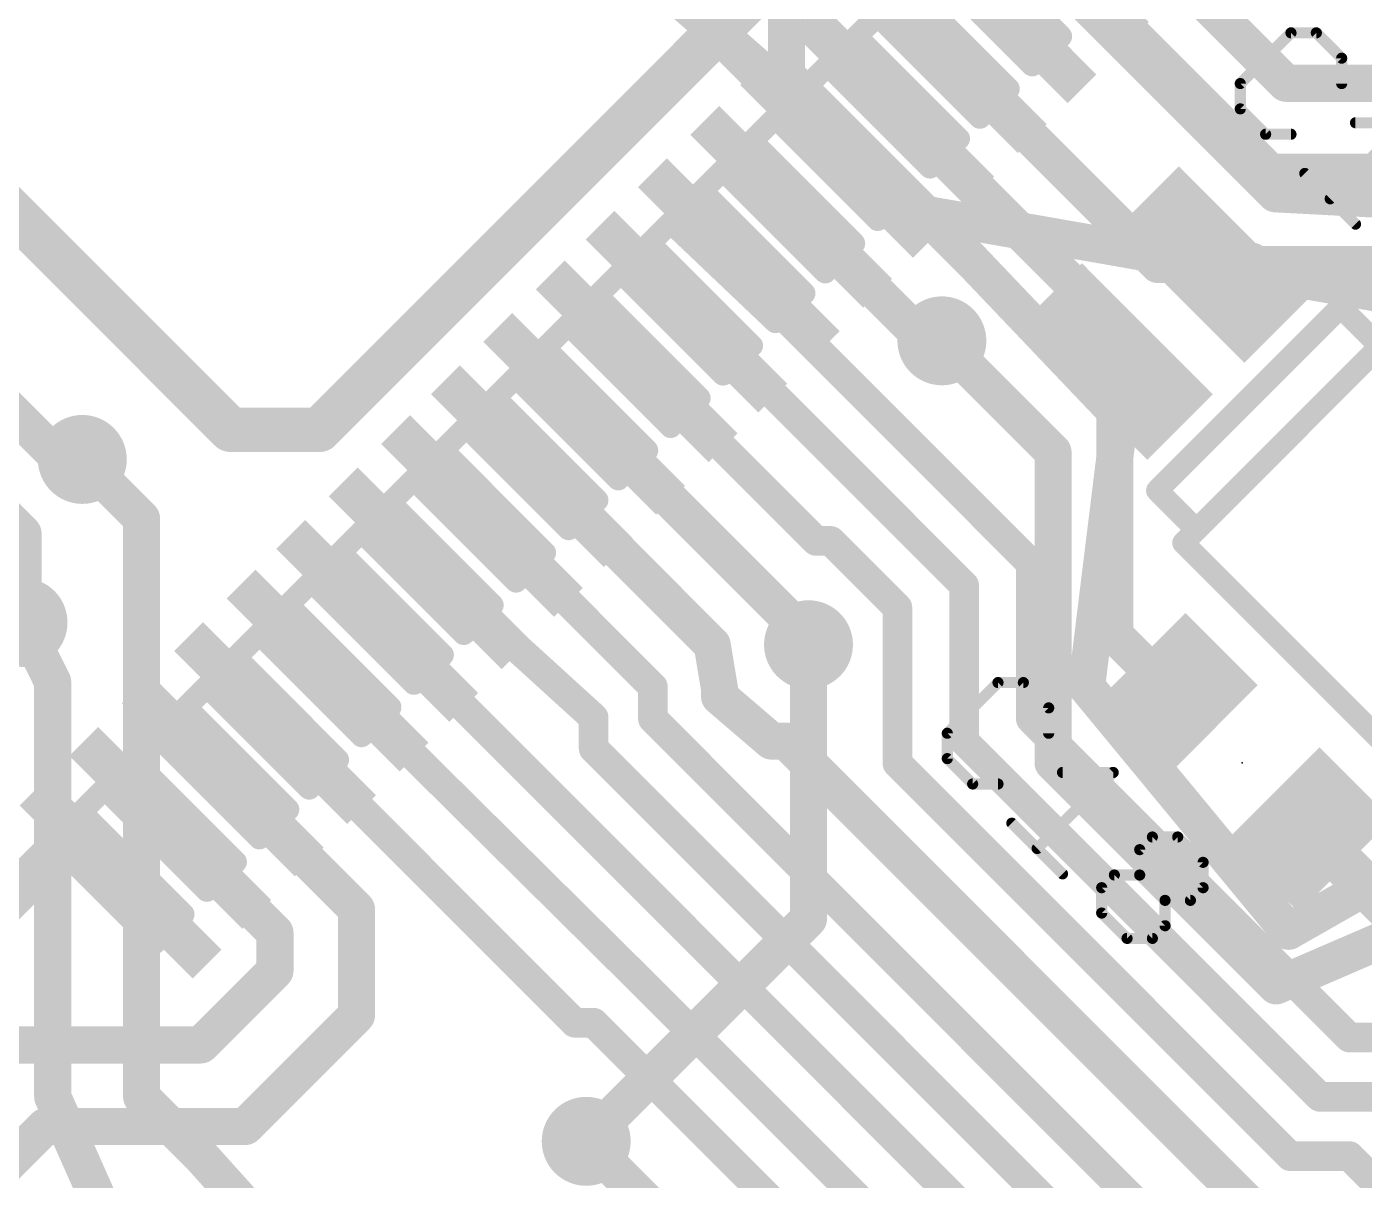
# Model space of a CAD drawing. Extents: x -1.6 to 81.6, y -2 to 51.3.
# Drawn here: x 46.46 to 55.63, y 13.75 to 21.66 of the extents above; entities that cross this region are included whole.
import ezdxf

# ---------------------------------------------------------------- set-up
doc = ezdxf.new("R2010")
doc.units = 0
for name, color, linetype in [('1', 22, 'CONTINUOUS'), ('16', 175, 'CONTINUOUS'), ('18', 82, 'CONTINUOUS'), ('21', 253, 'CONTINUOUS'), ('23', 7, 'CONTINUOUS'), ('25', 253, 'CONTINUOUS')]:
    doc.layers.add(name, color=color, linetype=linetype)

# ---------------------------------------------------------------- blocks, each defined once
blk = doc.blocks.new('RECT')
blk.add_solid([(-0.5, -0.5), (0.5, -0.5), (-0.5, 0.5), (0.5, 0.5)])
blk = doc.blocks.new('ROUNDV')
at = {"const_width": 0.5}
blk.add_lwpolyline([(0, -0.25, 1), (0, 0.25, 1), (0, -0.25)], format="xyb", dxfattribs=at)

msp = doc.modelspace()

# ---------------------------------------------------------------- linework, layer by layer
at = {"layer": '1'}
for points, const_width in [([(47.8536, 18.8976), (42.3672, 24.384)], 0.3048), ([(42.672, 22.7076), (46.6852, 18.6944)], 0.254), ([(53.8167, 22.5454), (55.0901, 21.272)], 0.254), ([(51.816, 22.2504), (48.4632, 18.8976)], 0.3048), ([(53.4575, 22.1862), (54.9813, 20.6624)], 0.254), ([(52.0386, 20.7673), (50.7125, 22.0934)], 0.254), ([(52.757, 21.4857), (54.2129, 20.0298)], 0.254), ([(55.0901, 21.272), (56.7784, 21.272)], 0.254), ([(52.3978, 21.1265), (53.9152, 19.6092)], 0.254), ([(54.9813, 20.6624), (56.88, 20.6624)], 0.254), ([(46.4312, 18.1864), (44.196, 20.4216)], 0.254), ([(51.6974, 20.4261), (52.6162, 19.5072)], 0.254), ([(54.8456, 20.0298), (54.5799, 20.0298)], 0.3048), ([(51.3382, 20.0668), (51.3382, 19.985)], 0.2032), ([(51.3382, 19.985), (52.2732, 19.05)], 0.2032), ([(54.2129, 20.0298), (54.5799, 20.0298)], 0.254), ([(54.8456, 20.0298), (56.4552, 20.0298)], 0.254), ([(50.9789, 19.7076), (51.006, 19.7076)], 0.2032), ([(51.006, 19.7076), (52.8828, 17.8308)], 0.2032), ([(53.9152, 19.6092), (53.9152, 19.3651)], 0.254), ([(52.6162, 19.5072), (52.7304, 19.5072)], 0.254), ([(50.6377, 19.3664), (51.8685, 18.1356)], 0.2032), ([(53.9152, 19.3651), (53.9152, 17.4898)], 0.254), ([(50.2785, 19.0072), (51.816, 17.4697)], 0.254), ([(52.2732, 19.05), (53.1876, 18.1356)], 0.2032), ([(48.4632, 18.8976), (47.8536, 18.8976)], 0.3048), ([(46.6852, 18.6944), (46.8376, 18.6944)], 0.254), ([(49.9193, 18.648), (49.932, 18.648)], 0.254), ([(49.932, 18.648), (50.9016, 17.6784)], 0.254), ([(49.578, 18.3067), (50.7492, 17.1355)], 0.2032), ([(46.4312, 18.034), (46.4312, 18.1864)], 0.254), ([(46.4312, 18.034), (46.4312, 17.5768)], 0.254), ([(51.8685, 18.1356), (51.9684, 18.1356)], 0.2032), ([(51.9684, 18.1356), (52.4256, 17.6784)], 0.2032), ([(53.1876, 18.1356), (53.34, 17.9832)], 0.2032), ([(53.34, 17.9832), (53.34, 17.8308)], 0.2032), ([(49.2188, 17.9475), (50.3428, 16.9251)], 0.2032), ([(52.8828, 17.8308), (52.8828, 16.764)], 0.2032), ([(53.34, 17.8308), (53.34, 16.9164)], 0.2032), ([(50.9016, 17.6784), (51.1556, 17.4244)], 0.254), ([(52.4256, 17.6784), (52.4256, 16.764)], 0.2032), ([(48.8596, 17.5883), (52.1208, 14.3271)], 0.2032), ([(51.816, 17.526), (51.816, 17.4244)], 0.254), ([(53.9152, 17.4898), (54.3296, 17.0754)], 0.254), ([(51.1556, 17.4244), (51.2064, 17.1196)], 0.254), ([(51.816, 17.4697), (51.816, 17.4244)], 0.254), ([(50.6476, 15.1384), (48.5184, 17.247)], 0.2032), ([(51.2064, 17.1196), (51.2064, 17.0688)], 0.254), ([(50.7492, 17.1355), (50.7492, 16.9164)], 0.2032), ([(51.2064, 17.0688), (51.562, 16.764)], 0.254), ([(48.1591, 16.8878), (50.2134, 14.8336)], 0.2032), ([(50.3428, 16.9251), (50.3428, 16.7132)], 0.2032), ([(50.7492, 16.9164), (53.4924, 14.1732)], 0.2032), ([(53.34, 16.9164), (55.0164, 15.24)], 0.2032), ([(51.562, 16.764), (51.6636, 16.764)], 0.254), ([(51.6636, 16.764), (51.816, 16.6116)], 0.254), ([(50.3428, 16.7132), (50.4952, 16.5608)], 0.2032), ([(52.4256, 16.764), (52.4256, 16.6116)], 0.2032), ([(52.8828, 16.764), (54.7116, 14.9352)], 0.2032), ([(51.816, 16.6116), (53.9496, 14.478)], 0.254), ([(52.4256, 16.6116), (54.4068, 14.6304)], 0.2032), ([(47.7999, 16.5286), (48.7172, 15.6114)], 0.254), ([(50.4952, 16.5608), (51.5112, 15.5448)], 0.2032), ([(47.4407, 16.1694), (48.1584, 15.4517)], 0.254), ([(55.2488, 16.1562), (56.7746, 14.6304)], 0.3048), ([(46.736, 16.0528), (43.6372, 12.954)], 0.254), ([(46.8748, 16.0528), (46.736, 16.0528)], 0.254), ([(47.0995, 15.8282), (46.8748, 16.0528)], 0.254), ([(48.7172, 15.6114), (48.7172, 14.8844)], 0.254), ([(51.5112, 15.5448), (57.2516, 9.8044)], 0.2032), ([(48.1584, 15.4517), (48.1584, 15.1892)], 0.254), ([(48.1584, 15.1892), (47.7012, 14.732)], 0.254), ([(55.0164, 15.24), (55.5244, 14.732)], 0.2032), ([(50.6476, 15.1384), (57.912, 7.874)], 0.2032), ([(48.7172, 14.8844), (47.9552, 14.1224)], 0.254), ([(54.7116, 14.9352), (55.3212, 14.3256)], 0.2032), ([(47.7012, 14.732), (47.6504, 14.6812)], 0.254), ([(50.2134, 14.8336), (50.3428, 14.8336)], 0.2032), ([(50.3428, 14.8336), (57.8104, 7.366)], 0.2032), ([(46.3296, 14.6812), (44.9072, 13.2588)], 0.254), ([(47.6504, 14.6812), (46.3296, 14.6812)], 0.254), ([(55.5244, 14.732), (55.9308, 14.732)], 0.2032), ([(54.4068, 14.6304), (55.118, 13.9192)], 0.2032), ([(53.9496, 14.478), (55.0164, 13.4112)], 0.254), ([(52.1208, 14.3271), (52.1208, 14.3256)], 0.2032), ([(57.7596, 8.6868), (52.1208, 14.3256)], 0.2032), ([(55.3212, 14.3256), (55.7276, 14.3256)], 0.2032), ([(55.7276, 14.3256), (57.4548, 12.5984)], 0.2032), ([(46.5836, 14.1224), (46.1772, 13.716)], 0.254), ([(47.9552, 14.1224), (46.5836, 14.1224)], 0.254), ([(53.4924, 14.1732), (55.9816, 11.684)], 0.2032), ([(50.292, 14.0208), (53.1368, 11.176)], 0.254), ([(55.118, 13.9192), (55.5244, 13.9192)], 0.2032), ([(55.5244, 13.9192), (57.2516, 12.192)], 0.2032)]:
    msp.add_lwpolyline(points, dxfattribs=dict(at, const_width=const_width))
for points, const_width in [([(52.8019, 21.5306, 1), (52.7121, 21.4408)], 0.127), ([(55.0901, 21.3355, 1), (55.0901, 21.2085)], 0.127), ([(55.0452, 21.2271, 1), (55.135, 21.3169)], 0.127), ([(52.4427, 21.1714, 1), (52.3529, 21.0816)], 0.127), ([(51.9937, 20.7224, 1), (52.0835, 20.8122)], 0.127), ([(54.9813, 20.7259, 1), (54.9813, 20.5989)], 0.127), ([(54.9364, 20.6175, 1), (55.0262, 20.7073)], 0.127), ([(51.7423, 20.471, 1), (51.6525, 20.3812)], 0.127), ([(54.5799, 20.106, 1), (54.5799, 19.9536)], 0.1524), ([(54.8456, 19.9536, 1), (54.8456, 20.106)], 0.1524), ([(51.3741, 20.021, 1), (51.3022, 19.9491)], 0.1016), ([(51.389, 20.0668, 1), (51.2874, 20.0668)], 0.1016), ([(54.2129, 20.0933, 1), (54.2129, 19.9663)], 0.127), ([(54.168, 19.9849, 1), (54.2578, 20.0747)], 0.127), ([(54.5799, 19.9663, 1), (54.5799, 20.0933)], 0.127), ([(54.8456, 20.0933, 1), (54.8456, 19.9663)], 0.127), ([(51.2874, 19.985, 1), (51.389, 19.985)], 0.1016), ([(50.9789, 19.7584, 1), (50.9789, 19.6568)], 0.1016), ([(51.0419, 19.7436, 1), (50.97, 19.6717)], 0.1016), ([(51.006, 19.6568, 1), (51.006, 19.7584)], 0.1016), ([(53.9787, 19.6092, 1), (53.8517, 19.6092)], 0.127), ([(53.8703, 19.5643, 1), (53.9601, 19.6541)], 0.127), ([(52.6162, 19.5707, 1), (52.6162, 19.4437)], 0.127), ([(52.7304, 19.4437, 1), (52.7304, 19.5707)], 0.127), ([(52.5713, 19.4623, 1), (52.6611, 19.5521)], 0.127), ([(50.6736, 19.4023, 1), (50.6018, 19.3305)], 0.1016), ([(53.9787, 19.3651, 1), (53.8517, 19.3651)], 0.127), ([(53.8517, 19.3651, 1), (53.9787, 19.3651)], 0.127), ([(50.3234, 19.0521, 1), (50.2336, 18.9623)], 0.127), ([(52.3091, 19.0859, 1), (52.2373, 19.0141)], 0.1016), ([(52.2373, 19.0141, 1), (52.3091, 19.0859)], 0.1016), ([(47.8536, 18.9738, 1), (47.8536, 18.8214)], 0.1524), ([(47.7997, 18.8437, 1), (47.9075, 18.9515)], 0.1524), ([(48.4093, 18.9515, 1), (48.5171, 18.8437)], 0.1524), ([(48.4632, 18.8214, 1), (48.4632, 18.9738)], 0.1524), ([(46.6852, 18.7579, 1), (46.6852, 18.6309)], 0.127), ([(46.6403, 18.6495, 1), (46.7301, 18.7393)], 0.127), ([(46.8376, 18.6309, 1), (46.8376, 18.7579)], 0.127), ([(49.9193, 18.7115, 1), (49.9193, 18.5845)], 0.127), ([(49.9769, 18.6929, 1), (49.8871, 18.6031)], 0.127), ([(49.932, 18.5845, 1), (49.932, 18.7115)], 0.127), ([(49.6139, 18.3426, 1), (49.5421, 18.2708)], 0.1016), ([(46.4947, 18.1864, 1), (46.3677, 18.1864)], 0.127), ([(46.3863, 18.1415, 1), (46.4761, 18.2313)], 0.127), ([(46.4947, 18.034, 1), (46.3677, 18.034)], 0.127), ([(51.8685, 18.1864, 1), (51.8685, 18.0848)], 0.1016), ([(51.8326, 18.0997, 1), (51.9044, 18.1715)], 0.1016), ([(52.0043, 18.1715, 1), (51.9325, 18.0997)], 0.1016), ([(51.9684, 18.0848, 1), (51.9684, 18.1864)], 0.1016), ([(53.2235, 18.1715, 1), (53.1517, 18.0997)], 0.1016), ([(53.1517, 18.0997, 1), (53.2235, 18.1715)], 0.1016), ([(46.3677, 18.034, 1), (46.4947, 18.034)], 0.127), ([(53.3908, 17.9832, 1), (53.2892, 17.9832)], 0.1016), ([(53.3041, 17.9473, 1), (53.3759, 18.0191)], 0.1016), ([(49.253, 17.9851, 1), (49.1846, 17.9099)], 0.1016), ([(52.9336, 17.8308, 1), (52.832, 17.8308)], 0.1016), ([(52.8469, 17.7949, 1), (52.9187, 17.8667)], 0.1016), ([(53.3908, 17.8308, 1), (53.2892, 17.8308)], 0.1016), ([(53.2892, 17.8308, 1), (53.3908, 17.8308)], 0.1016), ([(50.9465, 17.7233, 1), (50.8567, 17.6335)], 0.127), ([(50.8567, 17.6335, 1), (50.9465, 17.7233)], 0.127), ([(52.4764, 17.6784, 1), (52.3748, 17.6784)], 0.1016), ([(52.3897, 17.6425, 1), (52.4615, 17.7143)], 0.1016), ([(46.3677, 17.5768, 1), (46.4947, 17.5768)], 0.127), ([(48.8955, 17.6242, 1), (48.8237, 17.5524)], 0.1016), ([(51.8795, 17.526, 1), (51.7525, 17.526)], 0.127), ([(53.9601, 17.5347, 1), (53.8703, 17.4449)], 0.127), ([(51.2182, 17.4348, 1), (51.093, 17.414)], 0.127), ([(51.1107, 17.3795, 1), (51.2005, 17.4693)], 0.127), ([(51.8795, 17.4697, 1), (51.7525, 17.4697)], 0.127), ([(51.7711, 17.4248, 1), (51.8609, 17.5146)], 0.127), ([(53.8517, 17.4898, 1), (53.9787, 17.4898)], 0.127), ([(51.7525, 17.4244, 1), (51.8795, 17.4244)], 0.127), ([(51.7525, 17.4244, 1), (51.8795, 17.4244)], 0.127), ([(48.5541, 17.2831, 1), (48.4826, 17.2109)], 0.1016), ([(51.2699, 17.1196, 1), (51.1429, 17.1196)], 0.127), ([(50.8, 17.1355, 1), (50.6984, 17.1355)], 0.1016), ([(50.7133, 17.0996, 1), (50.7851, 17.1715)], 0.1016), ([(51.2477, 17.117, 1), (51.1651, 17.0206)], 0.127), ([(51.1438, 17.1092, 1), (51.269, 17.13)], 0.127), ([(54.2847, 17.0305, 1), (54.3745, 17.1203)], 0.127), ([(51.1429, 17.0688, 1), (51.2699, 17.0688)], 0.127), ([(48.1951, 16.9238, 1), (48.1232, 16.8519)], 0.1016), ([(50.3936, 16.9251, 1), (50.292, 16.9251)], 0.1016), ([(50.3086, 16.8875, 1), (50.377, 16.9627)], 0.1016), ([(50.7851, 16.9523, 1), (50.7133, 16.8805)], 0.1016), ([(50.6984, 16.9164, 1), (50.8, 16.9164)], 0.1016), ([(53.3759, 16.9523, 1), (53.3041, 16.8805)], 0.1016), ([(53.2892, 16.9164, 1), (53.3908, 16.9164)], 0.1016), ([(51.562, 16.8275, 1), (51.562, 16.7005)], 0.127), ([(51.5207, 16.7158, 1), (51.6033, 16.8122)], 0.127), ([(51.7085, 16.8089, 1), (51.6187, 16.7191)], 0.127), ([(51.6636, 16.7005, 1), (51.6636, 16.8275)], 0.127), ([(50.3787, 16.7491, 1), (50.3069, 16.6773)], 0.1016), ([(52.4764, 16.764, 1), (52.3748, 16.764)], 0.1016), ([(52.3748, 16.764, 1), (52.4764, 16.764)], 0.1016), ([(52.9187, 16.7999, 1), (52.8469, 16.7281)], 0.1016), ([(52.832, 16.764, 1), (52.9336, 16.764)], 0.1016), ([(50.292, 16.7132, 1), (50.3936, 16.7132)], 0.1016), ([(51.8609, 16.6565, 1), (51.7711, 16.5667)], 0.127), ([(51.7711, 16.5667, 1), (51.8609, 16.6565)], 0.127), ([(52.4615, 16.6475, 1), (52.3897, 16.5757)], 0.1016), ([(47.8448, 16.5735, 1), (47.755, 16.4837)], 0.127), ([(50.5311, 16.5967, 1), (50.4593, 16.5249)], 0.1016), ([(50.4593, 16.5249, 1), (50.5311, 16.5967)], 0.1016), ([(52.3748, 16.6116, 1), (52.4764, 16.6116)], 0.1016), ([(47.4856, 16.2143, 1), (47.3958, 16.1245)], 0.127), ([(55.3027, 16.2101, 1), (55.1949, 16.1023)], 0.1524), ([(46.736, 16.1163, 1), (46.736, 15.9893)], 0.127), ([(46.7809, 16.0079, 1), (46.6911, 16.0977)], 0.127), ([(46.9197, 16.0977, 1), (46.8299, 16.0079)], 0.127), ([(46.8748, 15.9893, 1), (46.8748, 16.1163)], 0.127), ([(47.0546, 15.7833, 1), (47.1444, 15.8731)], 0.127), ([(48.7807, 15.6114, 1), (48.6537, 15.6114)], 0.127), ([(48.6723, 15.5665, 1), (48.7621, 15.6563)], 0.127), ([(51.5471, 15.5807, 1), (51.4753, 15.5089)], 0.1016), ([(51.4753, 15.5089, 1), (51.5471, 15.5807)], 0.1016), ([(48.2219, 15.4517, 1), (48.0949, 15.4517)], 0.127), ([(48.1135, 15.4068, 1), (48.2033, 15.4966)], 0.127), ([(48.2033, 15.1443, 1), (48.1135, 15.2341)], 0.127), ([(55.0523, 15.2759, 1), (54.9805, 15.2041)], 0.1016), ([(54.9805, 15.2041, 1), (55.0523, 15.2759)], 0.1016), ([(48.0949, 15.1892, 1), (48.2219, 15.1892)], 0.127), ([(50.6835, 15.1743, 1), (50.6117, 15.1025)], 0.1016), ([(50.6119, 15.1023, 1), (50.6833, 15.1745)], 0.1016), ([(48.6537, 14.8844, 1), (48.7807, 14.8844)], 0.127), ([(48.7621, 14.8395, 1), (48.6723, 14.9293)], 0.127), ([(54.7475, 14.9711, 1), (54.6757, 14.8993)], 0.1016), ([(54.6757, 14.8993, 1), (54.7475, 14.9711)], 0.1016), ([(47.7461, 14.6871, 1), (47.6563, 14.7769)], 0.127), ([(50.2134, 14.8844, 1), (50.2134, 14.7828)], 0.1016), ([(50.1775, 14.7977, 1), (50.2493, 14.8695)], 0.1016), ([(50.3787, 14.8695, 1), (50.3069, 14.7977)], 0.1016), ([(50.3428, 14.7828, 1), (50.3428, 14.8844)], 0.1016), ([(47.6055, 14.7261, 1), (47.6953, 14.6363)], 0.127), ([(47.6563, 14.7769, 1), (47.7461, 14.6871)], 0.127), ([(47.6504, 14.6177, 1), (47.6504, 14.7447)], 0.127), ([(55.5244, 14.7828, 1), (55.5244, 14.6812)], 0.1016), ([(55.4885, 14.6961, 1), (55.5603, 14.7679)], 0.1016), ([(54.4427, 14.6663, 1), (54.3709, 14.5945)], 0.1016), ([(54.3709, 14.5945, 1), (54.4427, 14.6663)], 0.1016), ([(53.9945, 14.5229, 1), (53.9047, 14.4331)], 0.127), ([(53.9047, 14.4331, 1), (53.9945, 14.5229)], 0.127), ([(52.1716, 14.3271, 1), (52.07, 14.3271)], 0.1016), ([(52.1567, 14.3615, 1), (52.0849, 14.2897)], 0.1016), ([(52.0849, 14.2912, 1), (52.1567, 14.363)], 0.1016), ([(55.3212, 14.3764, 1), (55.3212, 14.2748)], 0.1016), ([(55.2853, 14.2897, 1), (55.3571, 14.3615)], 0.1016), ([(52.07, 14.3256, 1), (52.1716, 14.3256)], 0.1016), ([(46.5836, 14.1859, 1), (46.5836, 14.0589)], 0.127), ([(46.6285, 14.0775, 1), (46.5387, 14.1673)], 0.127), ([(47.9103, 14.1673, 1), (48.0001, 14.0775)], 0.127), ([(47.9552, 14.0589, 1), (47.9552, 14.1859)], 0.127), ([(53.5283, 14.2091, 1), (53.4565, 14.1373)], 0.1016), ([(53.4565, 14.1373, 1), (53.5283, 14.2091)], 0.1016), ([(50.3369, 14.0657, 1), (50.2471, 13.9759)], 0.127), ([(55.118, 13.97, 1), (55.118, 13.8684)], 0.1016), ([(55.0821, 13.8833, 1), (55.1539, 13.9551)], 0.1016), ([(55.5603, 13.9551, 1), (55.4885, 13.8833)], 0.1016), ([(55.5244, 13.8684, 1), (55.5244, 13.97)], 0.1016)]:
    msp.add_lwpolyline(points, format="xyb", dxfattribs=dict(at, const_width=const_width))
at = {"layer": '16', "const_width": 0.254}
for points in [[(52.6175, 20.375), (50.0775, 22.5975)], [(52.935, 22.5975), (55.0178, 20.5147)], [(51.665, 21.3275), (51.665, 21.9625)], [(52.935, 20.0575), (51.665, 21.3275)], [(55.0178, 20.5147), (56.6942, 20.4258)], [(59.0818, 19.2447), (52.6175, 20.375)], [(53.951, 18.9907), (52.935, 20.0575)], [(52.7304, 19.5072), (53.4924, 18.7452)], [(53.7224, 17.1365), (53.951, 18.9907)], [(46.8376, 18.6944), (47.244, 18.288)], [(53.4924, 18.7452), (53.4924, 17.526)], [(47.244, 18.288), (47.244, 14.8336)], [(46.4312, 17.5768), (46.6344, 17.1704)], [(53.4924, 17.526), (53.4924, 16.6159)], [(51.816, 17.4244), (51.816, 15.5448)], [(46.6344, 17.1704), (46.6344, 14.6304)], [(55.1067, 15.4601), (53.7224, 17.1365)], [(53.4924, 16.6159), (55.0222, 15.0861)], [(56.3767, 16.184), (55.1067, 15.4601)], [(51.816, 15.5448), (50.292, 14.0208)], [(55.0222, 15.0861), (56.0817, 15.5433)], [(47.244, 14.8336), (47.244, 14.3256)], [(46.6344, 14.6304), (46.6344, 14.3256)], [(46.6344, 14.3256), (47.0408, 13.4112)], [(47.244, 14.3256), (47.6504, 13.9192)], [(50.292, 14.0208), (50.2412, 13.97)], [(50.2412, 13.97), (50.292, 14.0208)], [(47.6504, 13.9192), (48.1076, 13.4112)]]:
    msp.add_lwpolyline(points, dxfattribs=at)
at = {"layer": '16', "const_width": 0.127}
for points in [[(51.7099, 21.3724, 1), (51.6201, 21.2826)], [(51.6015, 21.3275, 1), (51.7285, 21.3275)], [(55.0212, 20.5781, 1), (55.0144, 20.4513)], [(54.9729, 20.4698, 1), (55.0627, 20.5596)], [(52.6284, 20.4376, 1), (52.6066, 20.3124)], [(52.5757, 20.3272, 1), (52.6593, 20.4228)], [(52.981, 20.1013, 1), (52.889, 20.0137)], [(52.8901, 20.0126, 1), (52.9799, 20.1024)], [(52.7753, 19.5521, 1), (52.6855, 19.4623)], [(54.014, 18.9829, 1), (53.888, 18.9985)], [(53.905, 18.9469, 1), (53.997, 19.0345)], [(46.8825, 18.7393, 1), (46.7927, 18.6495)], [(53.5559, 18.7452, 1), (53.4289, 18.7452)], [(53.4475, 18.7003, 1), (53.5373, 18.7901)], [(47.3075, 18.288, 1), (47.1805, 18.288)], [(47.1991, 18.2431, 1), (47.2889, 18.3329)], [(46.488, 17.6052, 1), (46.3744, 17.5484)], [(53.5559, 17.526, 1), (53.4289, 17.526)], [(51.8795, 17.4244, 1), (51.7525, 17.4244)], [(53.4289, 17.526, 1), (53.5559, 17.526)], [(46.6979, 17.1704, 1), (46.5709, 17.1704)], [(46.5776, 17.142, 1), (46.6912, 17.1988)], [(53.7714, 17.1769, 1), (53.6734, 17.0961)], [(53.6594, 17.1443, 1), (53.7854, 17.1287)], [(53.5373, 16.6608, 1), (53.4475, 16.571)], [(53.4289, 16.6159, 1), (53.5559, 16.6159)], [(51.7525, 15.5448, 1), (51.8795, 15.5448)], [(51.8609, 15.4999, 1), (51.7711, 15.5897)], [(55.0753, 15.5153, 1), (55.1381, 15.4049)], [(55.0577, 15.4197, 1), (55.1557, 15.5005)], [(54.997, 15.1444, 1), (55.0473, 15.0278)], [(54.9773, 15.0412, 1), (55.0671, 15.131)], [(47.3075, 14.8336, 1), (47.1805, 14.8336)], [(47.1805, 14.8336, 1), (47.3075, 14.8336)], [(46.6979, 14.6304, 1), (46.5709, 14.6304)], [(46.5709, 14.6304, 1), (46.6979, 14.6304)], [(46.6924, 14.3514, 1), (46.5764, 14.2998)], [(47.2889, 14.3705, 1), (47.1991, 14.2807)], [(46.5709, 14.3256, 1), (46.6979, 14.3256)], [(47.1805, 14.3256, 1), (47.3075, 14.3256)], [(50.2471, 14.0657, 1), (50.3369, 13.9759)], [(50.3369, 13.9759, 1), (50.2471, 14.0657)], [(50.3369, 13.9759, 1), (50.2471, 14.0657)], [(47.6976, 13.9617, 1), (47.6032, 13.8767)], [(50.1963, 14.0149, 1), (50.2861, 13.9251)], [(50.1963, 14.0149, 1), (50.2861, 13.9251)], [(47.6055, 13.8743, 1), (47.6953, 13.9641)]]:
    msp.add_lwpolyline(points, format="xyb", dxfattribs=at)
at = {"layer": '21', "const_width": 0.1524}
for points in [[(55.4637, 19.7385), (54.2065, 18.4813)], [(55.4637, 19.7385), (55.7331, 19.4691)], [(54.4759, 18.2119), (55.7331, 19.4691)], [(54.2065, 18.4813), (54.4759, 18.2119)], [(54.3861, 18.122), (54.4759, 18.2119)], [(54.3861, 18.122), (58.5234, 13.9848)]]:
    msp.add_lwpolyline(points, dxfattribs=at)
at = {"layer": '21', "const_width": 0.0762}
for points in [[(55.4907, 19.7654, 1), (55.4368, 19.7116)], [(55.4907, 19.7116, 1), (55.4368, 19.7654)], [(54.2334, 18.5082, 1), (54.1796, 18.4543)], [(54.1796, 18.5082, 1), (54.2334, 18.4543)], [(54.449, 18.2388, 1), (54.5029, 18.1849)], [(54.5029, 18.1849, 1), (54.449, 18.2388)], [(54.449, 18.1849, 1), (54.5029, 18.2388)], [(54.4131, 18.149, 1), (54.3592, 18.0951)], [(54.3592, 18.149, 1), (54.4131, 18.0951)]]:
    msp.add_lwpolyline(points, format="xyb", dxfattribs=at)
at = {"layer": '23'}
msp.add_point((54.7892, 16.6158), dxfattribs=at)
at = {"layer": '25'}
for points, const_width in [([(45.95, 15.3971), (56.0079, 25.455)], 0.1524), ([(53.5473, 21.5935), (52.8468, 22.2939)], 0.1524), ([(52.6493, 22.0964), (53.3497, 21.3959)], 0.1524), ([(53.1881, 21.2343), (52.4876, 21.9347)], 0.1524), ([(52.2901, 21.7372), (52.9905, 21.0367)], 0.1524), ([(52.1464, 21.5935), (51.9488, 21.3959)], 0.1524), ([(52.8468, 20.893), (52.1464, 21.5935)], 0.1524), ([(53.3497, 21.3959), (53.5473, 21.5935)], 0.1524), ([(55.1237, 21.618), (54.7762, 21.2705)], 0.0762), ([(55.2975, 21.618), (55.1237, 21.618)], 0.0762), ([(55.4712, 21.4443), (55.2975, 21.618)], 0.0762), ([(51.9488, 21.3959), (52.6493, 20.6955)], 0.1524), ([(55.4712, 21.2705), (55.4712, 21.4443)], 0.0762), ([(51.7872, 21.2343), (51.5896, 21.0367)], 0.1524), ([(52.4876, 20.5338), (51.7872, 21.2343)], 0.1524), ([(52.9905, 21.0367), (53.1881, 21.2343)], 0.1524), ([(54.7762, 21.2705), (54.7762, 21.0967)], 0.0762), ([(51.5896, 21.0367), (52.2901, 20.3363)], 0.1524), ([(54.7762, 21.0967), (54.9499, 20.923)], 0.0762), ([(55.9136, 21.0019), (55.3923, 20.4806)], 0.0762), ([(55.566, 21.0019), (55.9136, 21.0019)], 0.0762), ([(51.428, 20.8751), (51.2304, 20.6775)], 0.1524), ([(52.1284, 20.1746), (51.428, 20.8751)], 0.1524), ([(52.6493, 20.6955), (52.8468, 20.893)], 0.1524), ([(54.9499, 20.923), (55.1237, 20.9229)], 0.0762), ([(51.2304, 20.6775), (51.9308, 19.977)], 0.1524), ([(55.2185, 20.6544), (55.566, 20.3069)], 0.0762), ([(51.0867, 20.5338), (50.8712, 20.3183)], 0.1524), ([(51.7872, 19.8334), (51.0867, 20.5338)], 0.1524), ([(52.2901, 20.3363), (52.4876, 20.5338)], 0.1524), ([(50.8712, 20.3183), (51.5896, 19.6358)], 0.1524), ([(50.7275, 20.1746), (50.5299, 19.977)], 0.1524), ([(51.428, 19.4741), (50.7275, 20.1746)], 0.1524), ([(51.9308, 19.977), (52.1284, 20.1746)], 0.1524), ([(50.5299, 19.977), (51.2304, 19.2766)], 0.1524), ([(51.5896, 19.6358), (51.7872, 19.8334)], 0.1524), ([(50.3683, 19.8154), (50.1707, 19.6178)], 0.1524), ([(51.0687, 19.1149), (50.3683, 19.8154)], 0.1524), ([(50.1707, 19.6178), (50.8712, 18.9174)], 0.1524), ([(50.0091, 19.4562), (49.8115, 19.2586)], 0.1524), ([(50.7095, 18.7557), (50.0091, 19.4562)], 0.1524), ([(51.2304, 19.2766), (51.428, 19.4741)], 0.1524), ([(49.8115, 19.2586), (50.512, 18.5582)], 0.1524), ([(49.6678, 19.1149), (49.4703, 18.9174)], 0.1524), ([(50.3683, 18.4145), (49.6678, 19.1149)], 0.1524), ([(50.8712, 18.9174), (51.0687, 19.1149)], 0.1524), ([(49.4703, 18.9174), (50.1707, 18.2169)], 0.1524), ([(49.3086, 18.7557), (49.1111, 18.5582)], 0.1524), ([(50.0091, 18.0553), (49.3086, 18.7557)], 0.1524), ([(50.512, 18.5582), (50.7095, 18.7557)], 0.1524), ([(49.1111, 18.5582), (49.8115, 17.8577)], 0.1524), ([(48.9494, 18.3965), (48.7518, 18.1989)], 0.1524), ([(49.6499, 17.6961), (48.9494, 18.3965)], 0.1524), ([(50.1707, 18.2169), (50.3683, 18.4145)], 0.1524), ([(48.7518, 18.1989), (49.4523, 17.4985)], 0.1524), ([(48.6082, 18.0553), (48.4106, 17.8577)], 0.1524), ([(49.3086, 17.3548), (48.6082, 18.0553)], 0.1524), ([(49.8115, 17.8577), (50.0091, 18.0553)], 0.1524), ([(48.4106, 17.8577), (49.1111, 17.1572)], 0.1524), ([(48.2489, 17.6961), (48.0514, 17.4985)], 0.1524), ([(48.9494, 16.9956), (48.2489, 17.6961)], 0.1524), ([(49.4523, 17.4985), (49.6499, 17.6961)], 0.1524), ([(48.0514, 17.4985), (48.7518, 16.798)], 0.1524), ([(49.1111, 17.1572), (49.3086, 17.3548)], 0.1524), ([(47.8897, 17.3368), (47.6922, 17.1393)], 0.1524), ([(48.5902, 16.6364), (47.8897, 17.3368)], 0.1524), ([(47.6922, 17.1393), (48.3926, 16.4388)], 0.1524), ([(53.1151, 17.1651), (52.7676, 16.8175)], 0.0762), ([(53.2889, 17.1651), (53.1151, 17.1651)], 0.0762), ([(53.4627, 16.9913), (53.2889, 17.1651)], 0.0762), ([(47.5485, 16.9956), (47.3509, 16.798)], 0.1524), ([(48.2489, 16.2951), (47.5485, 16.9956)], 0.1524), ([(48.7518, 16.798), (48.9494, 16.9956)], 0.1524), ([(53.4627, 16.8175), (53.4627, 16.9913)], 0.0762), ([(47.3509, 16.798), (48.0514, 16.0976)], 0.1524), ([(52.7676, 16.8175), (52.7676, 16.6438)], 0.0762), ([(47.1893, 16.6364), (46.9917, 16.4388)], 0.1524), ([(47.8897, 15.9359), (47.1893, 16.6364)], 0.1524), ([(48.3926, 16.4388), (48.5902, 16.6364)], 0.1524), ([(52.7676, 16.6438), (52.9414, 16.47)], 0.0762), ([(46.9917, 16.4388), (47.6922, 15.7384)], 0.1524), ([(52.9414, 16.47), (53.1151, 16.47)], 0.0762), ([(53.905, 16.549), (53.3837, 16.0277)], 0.0762), ([(53.5575, 16.549), (53.905, 16.549)], 0.0762), ([(46.8301, 16.2772), (46.6325, 16.0796)], 0.1524), ([(47.5305, 15.5767), (46.8301, 16.2772)], 0.1524), ([(48.0514, 16.0976), (48.2489, 16.2951)], 0.1524), ([(53.2099, 16.2015), (53.5575, 15.8539)], 0.0762), ([(46.6325, 16.0796), (47.333, 15.3792)], 0.1524), ([(54.0867, 16.0198), (54.1735, 16.1067)], 0.0762), ([(54.1735, 16.1067), (54.3473, 16.1067)], 0.0762), ([(54.3473, 16.1067), (54.5211, 15.9329)], 0.0762), ([(54.0867, 15.846), (54.0867, 16.0198)], 0.0762), ([(47.6922, 15.7384), (47.8897, 15.9359)], 0.1524), ([(54.5211, 15.9329), (54.5211, 15.7591)], 0.0762), ([(53.826, 15.7591), (53.9129, 15.846)], 0.0762), ([(53.9129, 15.846), (54.0867, 15.846)], 0.0762), ([(54.0867, 15.846), (54.2604, 15.6722)], 0.0762), ([(53.826, 15.5854), (53.826, 15.7591)], 0.0762), ([(54.5211, 15.7591), (54.4342, 15.6722)], 0.0762), ([(54.4342, 15.6722), (54.2604, 15.6722)], 0.0762), ([(54.2604, 15.6722), (54.2604, 15.4985)], 0.0762), ([(47.333, 15.3792), (47.5305, 15.5767)], 0.1524), ([(53.9998, 15.4116), (53.826, 15.5854)], 0.0762), ([(54.2604, 15.4985), (54.1735, 15.4116)], 0.0762), ([(54.1735, 15.4116), (53.9998, 15.4116)], 0.0762)]:
    msp.add_lwpolyline(points, dxfattribs=dict(at, const_width=const_width))
for points, const_width in [([(52.1733, 21.6204, 1), (52.1194, 21.5665)], 0.0762), ([(52.1733, 21.5665, 1), (52.1194, 21.6204)], 0.0762), ([(53.5742, 21.5665, 1), (53.5204, 21.6204)], 0.0762), ([(53.5204, 21.5665, 1), (53.5742, 21.6204)], 0.0762), ([(55.1237, 21.6371, 1), (55.1237, 21.599)], 0.0381), ([(55.1372, 21.6045, 1), (55.1102, 21.6315)], 0.0381), ([(55.3109, 21.6315, 1), (55.284, 21.6045)], 0.0381), ([(55.2975, 21.599, 1), (55.2975, 21.6371)], 0.0381), ([(51.9758, 21.4229, 1), (51.9219, 21.369)], 0.0762), ([(51.9219, 21.4229, 1), (51.9758, 21.369)], 0.0762), ([(53.3228, 21.4229, 1), (53.3767, 21.369)], 0.0762), ([(53.3228, 21.369, 1), (53.3767, 21.4229)], 0.0762), ([(55.4903, 21.4443, 1), (55.4522, 21.4443)], 0.0381), ([(55.4578, 21.4308, 1), (55.4847, 21.4577)], 0.0381), ([(51.8141, 21.2612, 1), (51.7602, 21.2073)], 0.0762), ([(51.8141, 21.2073, 1), (51.7602, 21.2612)], 0.0762), ([(53.215, 21.2073, 1), (53.1611, 21.2612)], 0.0762), ([(53.1611, 21.2073, 1), (53.215, 21.2612)], 0.0762), ([(54.7627, 21.284, 1), (54.7896, 21.257)], 0.0381), ([(54.7952, 21.2705, 1), (54.7571, 21.2705)], 0.0381), ([(55.4522, 21.2705, 1), (55.4903, 21.2705)], 0.0381), ([(51.6165, 21.0637, 1), (51.5627, 21.0098)], 0.0762), ([(51.5627, 21.0637, 1), (51.6165, 21.0098)], 0.0762), ([(52.9636, 21.0637, 1), (53.0175, 21.0098)], 0.0762), ([(52.9636, 21.0098, 1), (53.0175, 21.0637)], 0.0762), ([(54.7896, 21.1102, 1), (54.7627, 21.0832)], 0.0381), ([(54.7571, 21.0967, 1), (54.7952, 21.0967)], 0.0381), ([(55.566, 21.021, 1), (55.566, 20.9829)], 0.0381), ([(51.4549, 20.902, 1), (51.401, 20.8481)], 0.0762), ([(51.4549, 20.8481, 1), (51.401, 20.902)], 0.0762), ([(52.8738, 20.8661, 1), (52.8199, 20.92)], 0.0762), ([(52.8199, 20.8661, 1), (52.8738, 20.92)], 0.0762), ([(54.9499, 20.942, 1), (54.9499, 20.9039)], 0.0381), ([(54.9365, 20.9095, 1), (54.9634, 20.9364)], 0.0381), ([(55.1237, 20.9039, 1), (55.1237, 20.942)], 0.0381), ([(51.2573, 20.7044, 1), (51.2034, 20.6506)], 0.0762), ([(51.2034, 20.7044, 1), (51.2573, 20.6506)], 0.0762), ([(52.6223, 20.7224, 1), (52.6762, 20.6685)], 0.0762), ([(52.6223, 20.6685, 1), (52.6762, 20.7224)], 0.0762), ([(55.232, 20.6679, 1), (55.205, 20.6409)], 0.0381), ([(51.1136, 20.5608, 1), (51.0598, 20.5069)], 0.0762), ([(51.1136, 20.5069, 1), (51.0598, 20.5608)], 0.0762), ([(52.5146, 20.5069, 1), (52.4607, 20.5608)], 0.0762), ([(52.4607, 20.5069, 1), (52.5146, 20.5608)], 0.0762), ([(55.3788, 20.4941, 1), (55.4057, 20.4672)], 0.0381), ([(50.8442, 20.3452, 1), (50.8981, 20.2913)], 0.0762), ([(50.8974, 20.3459, 1), (50.8449, 20.2907)], 0.0762), ([(52.2631, 20.3632, 1), (52.317, 20.3093)], 0.0762), ([(52.2631, 20.3093, 1), (52.317, 20.3632)], 0.0762), ([(55.5526, 20.2934, 1), (55.5795, 20.3203)], 0.0381), ([(50.7544, 20.2016, 1), (50.7006, 20.1477)], 0.0762), ([(50.7544, 20.1477, 1), (50.7006, 20.2016)], 0.0762), ([(52.1554, 20.1477, 1), (52.1015, 20.2016)], 0.0762), ([(52.1015, 20.1477, 1), (52.1554, 20.2016)], 0.0762), ([(50.5569, 20.004, 1), (50.503, 19.9501)], 0.0762), ([(50.503, 20.004, 1), (50.5569, 19.9501)], 0.0762), ([(51.9039, 20.004, 1), (51.9578, 19.9501)], 0.0762), ([(51.9039, 19.9501, 1), (51.9578, 20.004)], 0.0762), ([(51.8141, 19.8064, 1), (51.7602, 19.8603)], 0.0762), ([(51.7602, 19.8064, 1), (51.8141, 19.8603)], 0.0762), ([(50.3952, 19.8423, 1), (50.3413, 19.7885)], 0.0762), ([(50.3952, 19.7885, 1), (50.3413, 19.8423)], 0.0762), ([(50.1977, 19.6448, 1), (50.1438, 19.5909)], 0.0762), ([(50.1438, 19.6448, 1), (50.1977, 19.5909)], 0.0762), ([(51.5627, 19.6627, 1), (51.6165, 19.6089)], 0.0762), ([(51.5634, 19.6082, 1), (51.6158, 19.6634)], 0.0762), ([(50.036, 19.4831, 1), (49.9821, 19.4292)], 0.0762), ([(50.036, 19.4292, 1), (49.9821, 19.4831)], 0.0762), ([(51.4549, 19.4472, 1), (51.401, 19.5011)], 0.0762), ([(51.401, 19.4472, 1), (51.4549, 19.5011)], 0.0762), ([(49.8385, 19.2856, 1), (49.7846, 19.2317)], 0.0762), ([(49.7846, 19.2856, 1), (49.8385, 19.2317)], 0.0762), ([(51.2034, 19.3035, 1), (51.2573, 19.2496)], 0.0762), ([(51.2034, 19.2496, 1), (51.2573, 19.3035)], 0.0762), ([(49.6948, 19.1419, 1), (49.6409, 19.088)], 0.0762), ([(49.6948, 19.088, 1), (49.6409, 19.1419)], 0.0762), ([(51.0957, 19.088, 1), (51.0418, 19.1419)], 0.0762), ([(51.0418, 19.088, 1), (51.0957, 19.1419)], 0.0762), ([(49.4972, 18.9443, 1), (49.4433, 18.8904)], 0.0762), ([(49.4433, 18.9443, 1), (49.4972, 18.8904)], 0.0762), ([(50.8442, 18.9443, 1), (50.8981, 18.8904)], 0.0762), ([(50.8442, 18.8904, 1), (50.8981, 18.9443)], 0.0762), ([(49.3356, 18.7827, 1), (49.2817, 18.7288)], 0.0762), ([(49.3356, 18.7288, 1), (49.2817, 18.7827)], 0.0762), ([(50.7365, 18.7288, 1), (50.6826, 18.7827)], 0.0762), ([(50.6826, 18.7288, 1), (50.7365, 18.7827)], 0.0762), ([(49.138, 18.5851, 1), (49.0841, 18.5312)], 0.0762), ([(49.0841, 18.5851, 1), (49.138, 18.5312)], 0.0762), ([(50.485, 18.5851, 1), (50.5389, 18.5312)], 0.0762), ([(50.485, 18.5312, 1), (50.5389, 18.5851)], 0.0762), ([(48.9763, 18.4235, 1), (48.9225, 18.3696)], 0.0762), ([(48.9763, 18.3696, 1), (48.9225, 18.4235)], 0.0762), ([(50.3952, 18.3875, 1), (50.3413, 18.4414)], 0.0762), ([(50.3413, 18.3875, 1), (50.3952, 18.4414)], 0.0762), ([(48.7788, 18.2259, 1), (48.7249, 18.172)], 0.0762), ([(48.7249, 18.2259, 1), (48.7788, 18.172)], 0.0762), ([(50.1438, 18.2439, 1), (50.1977, 18.19)], 0.0762), ([(50.1438, 18.19, 1), (50.1977, 18.2439)], 0.0762), ([(48.6351, 18.0822, 1), (48.5812, 18.0283)], 0.0762), ([(48.6351, 18.0283, 1), (48.5812, 18.0822)], 0.0762), ([(50.036, 18.0283, 1), (49.9821, 18.0822)], 0.0762), ([(49.9821, 18.0283, 1), (50.036, 18.0822)], 0.0762), ([(48.4375, 17.8846, 1), (48.3836, 17.8308)], 0.0762), ([(48.3836, 17.8846, 1), (48.4375, 17.8308)], 0.0762), ([(49.7846, 17.8846, 1), (49.8385, 17.8308)], 0.0762), ([(49.7846, 17.8308, 1), (49.8385, 17.8846)], 0.0762), ([(48.2759, 17.723, 1), (48.222, 17.6691)], 0.0762), ([(48.2759, 17.6691, 1), (48.222, 17.723)], 0.0762), ([(49.6768, 17.6691, 1), (49.6229, 17.723)], 0.0762), ([(49.6229, 17.6691, 1), (49.6768, 17.723)], 0.0762), ([(48.0783, 17.5254, 1), (48.0244, 17.4715)], 0.0762), ([(48.0244, 17.5254, 1), (48.0783, 17.4715)], 0.0762), ([(49.4254, 17.5254, 1), (49.4792, 17.4715)], 0.0762), ([(49.4254, 17.4715, 1), (49.4792, 17.5254)], 0.0762), ([(49.3356, 17.3279, 1), (49.2817, 17.3817)], 0.0762), ([(47.9167, 17.3638, 1), (47.8628, 17.3099)], 0.0762), ([(47.9167, 17.3099, 1), (47.8628, 17.3638)], 0.0762), ([(49.2817, 17.3279, 1), (49.3356, 17.3817)], 0.0762), ([(47.7191, 17.1662, 1), (47.6652, 17.1123)], 0.0762), ([(47.6652, 17.1662, 1), (47.7191, 17.1123)], 0.0762), ([(49.0841, 17.1842, 1), (49.138, 17.1303)], 0.0762), ([(49.0841, 17.1303, 1), (49.138, 17.1842)], 0.0762), ([(53.1151, 17.1841, 1), (53.1151, 17.146)], 0.0381), ([(53.1286, 17.1516, 1), (53.1017, 17.1785)], 0.0381), ([(53.3024, 17.1786, 1), (53.2754, 17.1516)], 0.0381), ([(53.2889, 17.146, 1), (53.2889, 17.1841)], 0.0381), ([(47.5754, 17.0225, 1), (47.5215, 16.9687)], 0.0762), ([(47.5754, 16.9687, 1), (47.5215, 17.0225)], 0.0762), ([(48.9763, 16.9687, 1), (48.9225, 17.0225)], 0.0762), ([(48.9225, 16.9687, 1), (48.9763, 17.0225)], 0.0762), ([(53.4817, 16.9913, 1), (53.4436, 16.9913)], 0.0381), ([(53.4492, 16.9778, 1), (53.4761, 17.0048)], 0.0381), ([(47.3779, 16.825, 1), (47.324, 16.7711)], 0.0762), ([(47.324, 16.825, 1), (47.3779, 16.7711)], 0.0762), ([(48.7249, 16.825, 1), (48.7788, 16.7711)], 0.0762), ([(48.7249, 16.7711, 1), (48.7788, 16.825)], 0.0762), ([(52.7866, 16.8175, 1), (52.7485, 16.8175)], 0.0381), ([(52.7541, 16.831, 1), (52.7811, 16.8041)], 0.0381), ([(53.4436, 16.8175, 1), (53.4817, 16.8175)], 0.0381), ([(47.2162, 16.6633, 1), (47.1623, 16.6094)], 0.0762), ([(47.2162, 16.6094, 1), (47.1623, 16.6633)], 0.0762), ([(48.6171, 16.6094, 1), (48.5633, 16.6633)], 0.0762), ([(48.5633, 16.6094, 1), (48.6171, 16.6633)], 0.0762), ([(52.7485, 16.6438, 1), (52.7866, 16.6438)], 0.0381), ([(52.7811, 16.6573, 1), (52.7541, 16.6303)], 0.0381), ([(47.0187, 16.4658, 1), (46.9648, 16.4119)], 0.0762), ([(52.9414, 16.4891, 1), (52.9414, 16.451)], 0.0381), ([(53.1151, 16.451, 1), (53.1151, 16.4891)], 0.0381), ([(53.5575, 16.568, 1), (53.5575, 16.5299)], 0.0381), ([(53.9185, 16.5355, 1), (53.8915, 16.5625)], 0.0381), ([(53.905, 16.5299, 1), (53.905, 16.568)], 0.0381), ([(46.9648, 16.4658, 1), (47.0187, 16.4119)], 0.0762), ([(48.3657, 16.4658, 1), (48.4196, 16.4119)], 0.0762), ([(48.3657, 16.4119, 1), (48.4196, 16.4658)], 0.0762), ([(52.9279, 16.4565, 1), (52.9548, 16.4835)], 0.0381), ([(46.857, 16.3041, 1), (46.8031, 16.2502)], 0.0762), ([(46.857, 16.2502, 1), (46.8031, 16.3041)], 0.0762), ([(48.2759, 16.2682, 1), (48.222, 16.3221)], 0.0762), ([(48.222, 16.2682, 1), (48.2759, 16.3221)], 0.0762), ([(53.2234, 16.2149, 1), (53.1965, 16.188)], 0.0381), ([(46.6594, 16.1066, 1), (46.6056, 16.0527)], 0.0762), ([(46.6056, 16.1066, 1), (46.6594, 16.0527)], 0.0762), ([(48.0244, 16.1245, 1), (48.0783, 16.0706)], 0.0762), ([(48.0244, 16.0706, 1), (48.0783, 16.1245)], 0.0762), ([(54.1735, 16.1257, 1), (54.1735, 16.0876)], 0.0381), ([(54.187, 16.0932, 1), (54.1601, 16.1201)], 0.0381), ([(54.3608, 16.1201, 1), (54.3338, 16.0932)], 0.0381), ([(54.3473, 16.0876, 1), (54.3473, 16.1257)], 0.0381), ([(53.3702, 16.0412, 1), (53.3972, 16.0142)], 0.0381), ([(54.1057, 16.0198, 1), (54.0676, 16.0198)], 0.0381), ([(54.0732, 16.0332, 1), (54.1001, 16.0063)], 0.0381), ([(47.9167, 15.909, 1), (47.8628, 15.9629)], 0.0762), ([(47.8628, 15.909, 1), (47.9167, 15.9629)], 0.0762), ([(54.5401, 15.9329, 1), (54.502, 15.9329)], 0.0381), ([(54.5076, 15.9194, 1), (54.5345, 15.9464)], 0.0381), ([(53.544, 15.8404, 1), (53.5709, 15.8674)], 0.0381), ([(53.9129, 15.8651, 1), (53.9129, 15.827)], 0.0381), ([(53.9264, 15.8325, 1), (53.8994, 15.8595)], 0.0381), ([(54.1001, 15.8595, 1), (54.0732, 15.8325)], 0.0381), ([(54.0676, 15.846, 1), (54.1057, 15.846)], 0.0381), ([(54.0867, 15.827, 1), (54.0867, 15.8651)], 0.0381), ([(47.6652, 15.7653, 1), (47.7191, 15.7114)], 0.0762), ([(47.6652, 15.7114, 1), (47.7191, 15.7653)], 0.0762), ([(53.8125, 15.7726, 1), (53.8395, 15.7457)], 0.0381), ([(53.8451, 15.7591, 1), (53.807, 15.7591)], 0.0381), ([(54.502, 15.7591, 1), (54.5401, 15.7591)], 0.0381), ([(54.5345, 15.7457, 1), (54.5076, 15.7726)], 0.0381), ([(54.2604, 15.6913, 1), (54.2604, 15.6532)], 0.0381), ([(54.2795, 15.6722, 1), (54.2414, 15.6722)], 0.0381), ([(54.247, 15.6588, 1), (54.2739, 15.6857)], 0.0381), ([(54.4207, 15.6857, 1), (54.4477, 15.6588)], 0.0381), ([(54.4342, 15.6532, 1), (54.4342, 15.6913)], 0.0381), ([(47.5575, 15.5498, 1), (47.5036, 15.6037)], 0.0762), ([(47.5036, 15.5498, 1), (47.5575, 15.6037)], 0.0762), ([(53.8395, 15.5988, 1), (53.8125, 15.5719)], 0.0381), ([(53.807, 15.5854, 1), (53.8451, 15.5854)], 0.0381), ([(54.2414, 15.4985, 1), (54.2795, 15.4985)], 0.0381), ([(54.2739, 15.485, 1), (54.247, 15.5119)], 0.0381), ([(47.306, 15.4061, 1), (47.3599, 15.3522)], 0.0762), ([(47.306, 15.3522, 1), (47.3599, 15.4061)], 0.0762), ([(53.9998, 15.4306, 1), (53.9998, 15.3925)], 0.0381), ([(53.9863, 15.3981, 1), (54.0132, 15.4251)], 0.0381), ([(54.1601, 15.4251, 1), (54.187, 15.3981)], 0.0381), ([(54.1735, 15.3925, 1), (54.1735, 15.4306)], 0.0381)]:
    msp.add_lwpolyline(points, format="xyb", dxfattribs=dict(at, const_width=const_width))

# ---------------------------------------------------------------- block references
at = {"layer": '1'}
for p, xscale, yscale, rotation in [((53.4575, 22.1862), 0.2794, 1.6764, 225), ((53.0983, 21.827), 0.2794, 1.6764, 225), ((52.757, 21.4857), 0.2794, 1.6764, 225), ((52.3978, 21.1265), 0.2794, 1.6764, 225), ((52.0386, 20.7673), 0.2794, 1.6764, 225), ((51.6974, 20.4261), 0.2794, 1.6764, 225), ((51.3382, 20.0668), 0.2794, 1.6764, 225), ((54.5799, 20.0298), 1.27, 0.635, 315), ((50.9789, 19.7076), 0.2794, 1.6764, 225), ((50.6377, 19.3664), 0.2794, 1.6764, 225), ((53.9152, 19.3651), 1.27, 0.635, 315), ((50.2785, 19.0072), 0.2794, 1.6764, 225), ((49.9193, 18.648), 0.2794, 1.6764, 225), ((49.578, 18.3067), 0.2794, 1.6764, 225), ((49.2188, 17.9475), 0.2794, 1.6764, 225), ((48.8596, 17.5883), 0.2794, 1.6764, 225), ((48.5184, 17.247), 0.2794, 1.6764, 225), ((54.3296, 17.0754), 0.7, 0.9, 135), ((48.1591, 16.8878), 0.2794, 1.6764, 225), ((47.7999, 16.5286), 0.2794, 1.6764, 225), ((47.4407, 16.1694), 0.2794, 1.6764, 225), ((55.2488, 16.1562), 0.7, 0.9, 135), ((47.0995, 15.8282), 0.2794, 1.6764, 225)]:
    msp.add_blockref('RECT', p, dxfattribs=dict(at, xscale=xscale, yscale=yscale, rotation=rotation))
at = {"layer": '18', "xscale": 0.6096, "yscale": 0.6096}
for p in [(52.7304, 19.5072), (52.7304, 19.5072), (46.8376, 18.6944), (46.8376, 18.6944), (46.4312, 17.5768), (46.4312, 17.5768), (51.816, 17.4244), (51.816, 17.4244), (50.292, 14.0208), (50.292, 14.0208)]:
    msp.add_blockref('ROUNDV', p, dxfattribs=at)

doc.saveas('drawing.dxf')
